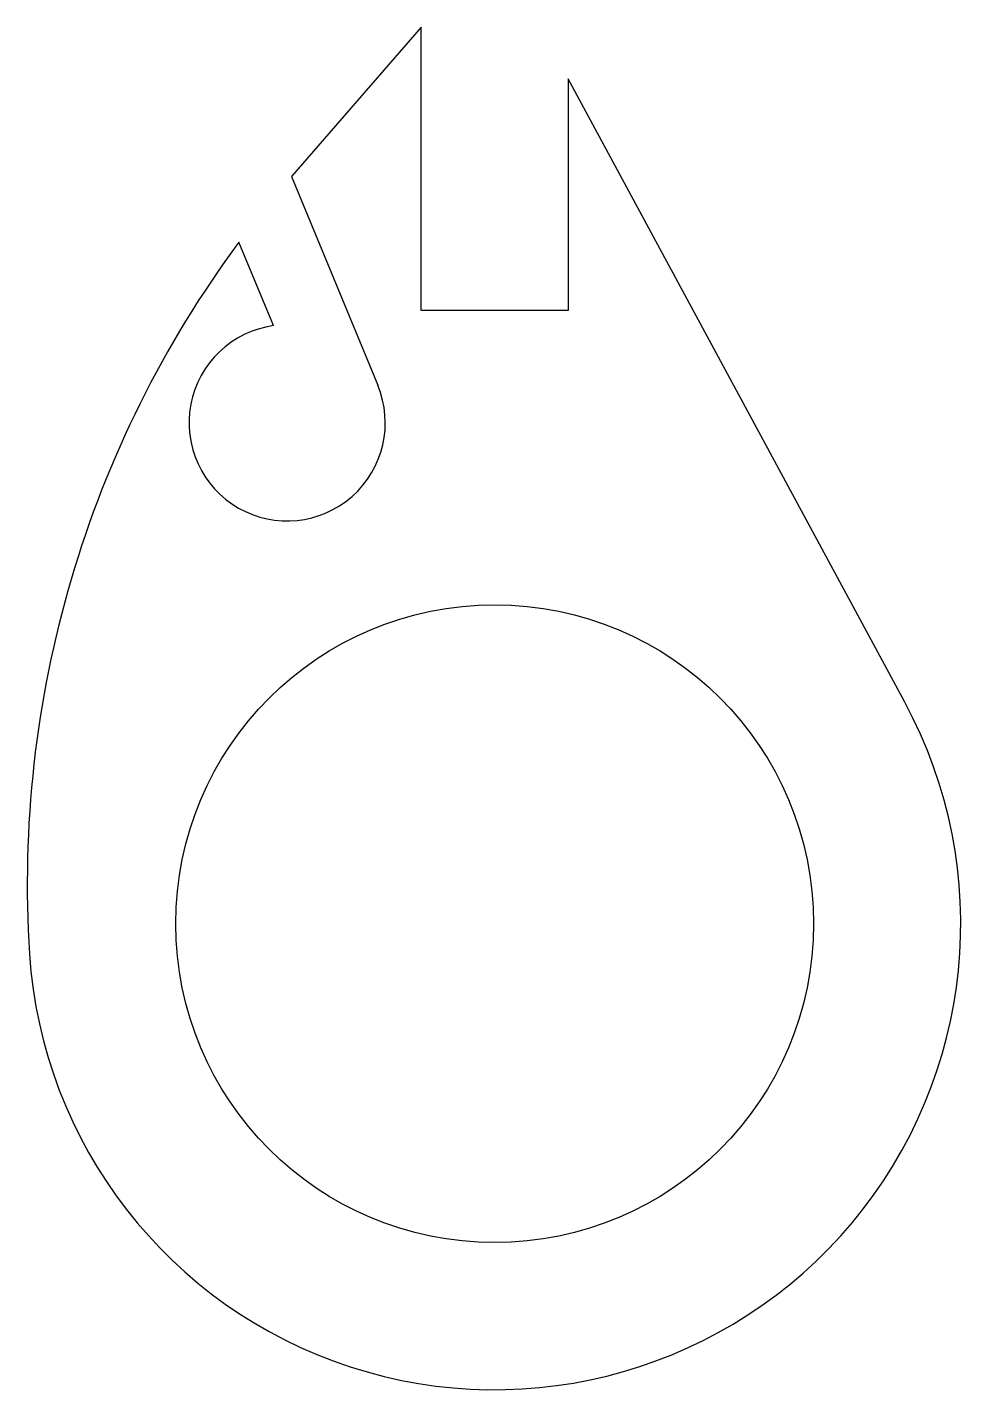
# Model space of a CAD drawing. Header units: millimetres. Extents: x -9.5 to 9.5, y -9.5 to 18.3.
import ezdxf

# ---------------------------------------------------------------- set-up
doc = ezdxf.new("R2010")
doc.units = ezdxf.units.MM
doc.layers.get('0').update_dxf_attribs({"linetype": 'CONTINUOUS'})

msp = doc.modelspace()

# ---------------------------------------------------------------- linework, layer by layer
for p, q in [((-1.5, 18.271), (-4.142, 15.227)), ((-1.5, 12.5), (-1.5, 18.271)), ((8.36, 4.513), (1.5, 17.221)), ((1.5, 17.221), (1.5, 12.5)), ((-4.142, 15.227), (-2.381, 10.974)), ((-4.508, 12.189), (-5.213, 13.891)), ((1.5, 12.5), (-1.5, 12.5))]:
    msp.add_line(p, q)
msp.add_circle((0, 0), 6.5)
for centre, radius, start, end in [((12.474, 0.808), 22, 143.5079, 183.7045), ((-4.229, 10.209), 2, -261.9775, 22.5), ((0, 0), 9.5, -176.2955, 28.3594)]:
    msp.add_arc(centre, radius, start, end)

doc.saveas('drawing.dxf')
